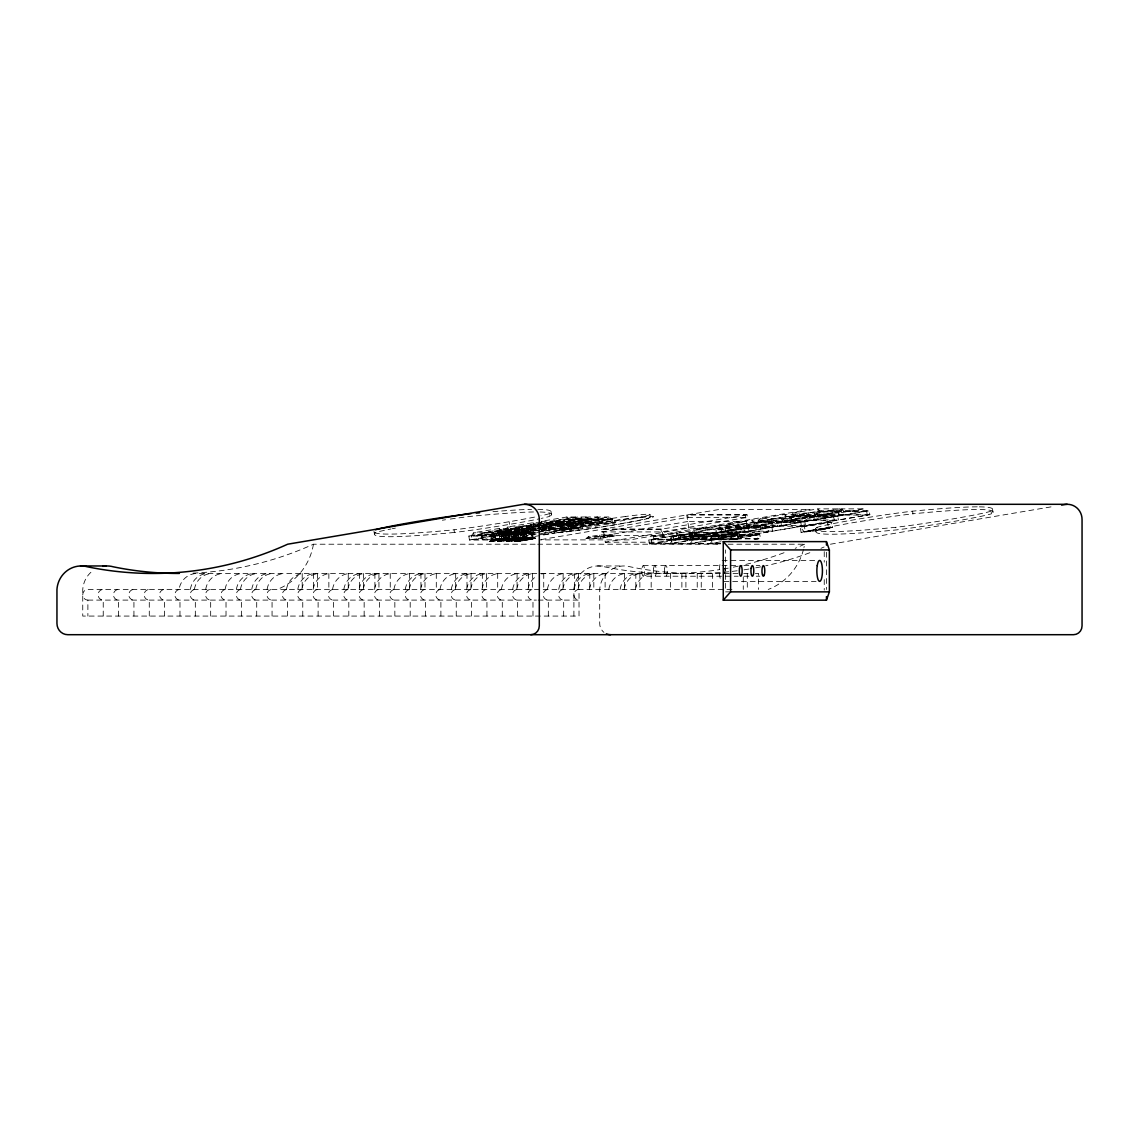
<?xml version="1.0" encoding="UTF-8"?>
<svg xmlns="http://www.w3.org/2000/svg" width="1139" height="1139" viewBox="0 0 1139 1139"><rect width="100%" height="100%" fill="white"/><g stroke="black" fill="none" stroke-linecap="round" stroke-linejoin="round"><path stroke-width="0.75" stroke-dasharray="5 3.75" d="M497.23 540.726L497.529 539.245L507.681 537.295L509.916 538.291L506.641 537.636L505.73 532.041C500.206 533.735 483.79 531.415 492.746 541.167M505.702 540.726L506.001 539.245C509.916 537.038 524.638 538.633 515.867 537.252L500.932 539.516L497.715 541.552L500.932 539.516M511.553 541.11L514.187 540.726L513.661 533.992C507.069 530.931 504.805 541.893 511.027 541.039M522.958 539.245L517.989 539.858L515.07 541.609L517.106 539.729L522.801 538.576L531.998 537.295L533.949 538.291C540.171 536.796 523.356 538.548 522.958 539.245L522.673 540.726L520.039 541.11M507.681 537.295L497.359 538.576L497.017 539.886L494.397 540.342M513.404 538.676L505.502 539.886L505.844 538.576M514.315 538.576L509.418 539.516L506.2 541.552L508.378 539.858L523.598 537.636L526.901 538.405L522.203 537.437L514.315 538.576L513.988 539.886L519.327 539.032L517.704 532.668L507.538 534.604M522.459 539.886L522.801 538.576M493.557 535.743L503.495 535.743L504.549 532.767L530.247 528.425L533.251 530.703L533.864 534.647L504.121 539.672L494.184 539.672L493.557 535.743L495.736 532.767L521.434 528.425L530.247 528.425L530.66 531.045L521.847 531.045L521.434 528.425L523.314 530.703L524.396 537.437L527.229 538.234L523.513 537.295L522.687 532.041L517.704 532.668M536.17 529.293L515.611 532.767L514.557 535.743L515.184 539.672L505.246 539.672L504.634 535.743L506.798 532.767L536.028 528.425M540.797 533.664L568.802 528.923L578.74 528.923L578.114 524.979L575.11 522.701L549.411 527.044L548.357 530.019L548.984 533.963L540.698 533.963M715.605 536.683L714.979 532.739L716.032 529.763L740.848 525.577L743.852 527.855L744.465 531.799L721.571 531.799L720.944 527.855L719.079 525.577L694.263 529.763L692.085 532.739L692.697 536.683L715.605 536.683L864.045 511.482L863.633 508.862L841.863 508.862L817.047 513.063L814.869 516.024L815.481 519.968L838.389 519.968L867.249 515.084L866.637 511.14L863.633 508.862L838.817 513.063L817.047 513.063L817.46 515.682L839.229 515.682L838.817 513.063L837.763 516.024L838.389 519.968M747.896 527.172L748.949 524.196L773.765 519.996L776.77 522.288L777.382 526.218L754.488 526.218L753.876 522.288L751.996 519.996L727.18 524.196L725.002 527.172L725.614 531.116L748.522 531.116L747.896 527.172L725.002 527.172L753.876 522.288L776.77 522.288M772.541 531.116L771.929 527.172L772.968 524.196L797.784 519.996L800.788 522.288L801.415 526.218L772.541 531.116L749.647 531.116L749.035 527.172L751.213 524.196L776.029 519.996L797.784 519.996L798.197 522.63L776.442 522.63L751.626 526.83L751.213 524.196L772.968 524.196L773.381 526.83L751.626 526.83M739.624 536.683L739.012 532.739L740.051 529.763L740.464 532.397L718.709 532.397L718.282 529.763L740.051 529.763L764.867 525.577L767.871 527.855L768.498 531.799L739.624 536.683L716.73 536.683L716.118 532.739L718.282 529.763L743.098 525.577L781.439 525.535L780.813 521.605L781.867 518.629L806.683 514.429L809.687 516.707L810.299 520.651L787.405 520.651L786.793 516.707L784.913 514.429L760.097 518.629L757.919 521.605L758.546 525.535M805.472 525.535L804.846 521.605L805.899 518.629L830.715 514.429L833.72 516.707L834.332 520.651L805.472 525.535L782.564 525.535L781.952 521.605L784.13 518.629L808.946 514.429L830.715 514.429L831.128 517.063L809.359 517.063L784.543 521.249L784.13 518.629L805.899 518.629L806.312 521.249L784.543 521.249M813.73 516.024L814.784 513.063L839.6 508.862L842.604 511.14L843.23 515.084L820.322 515.084L819.71 511.14L817.83 508.862L793.015 513.063L790.836 516.024L791.463 519.968L814.357 519.968L813.73 516.024L790.836 516.024L819.71 511.14L842.604 511.14M825.163 528.952L829.491 527.912L831.812 522.16L800.261 527.129L801.087 532.383L813.972 530.845M494.767 541.068L495.55 539.516L494.725 534.262L490.582 534.604M506.001 539.245L500.875 541.381M511.724 541.068L512.507 539.516M494.582 540.327L495.408 538.918L497.359 538.576M503.054 540.327L503.879 538.918L507.111 538.405M512.365 538.918L511.539 540.327L509.204 540.754M520.85 538.918L520.025 540.327L517.69 540.754M599.769 538.476L600.922 536.853L612.355 534.917L614.96 535.914L599.769 538.476L586.044 538.476L588.251 536.853L599.683 534.917L612.355 534.917L612.568 536.227L601.121 538.163L588.45 538.163L588.251 536.853L600.922 536.853L601.121 538.163M536.255 533.963L527.983 533.963L527.357 530.019L529.535 527.044L539.815 525.307M561.171 524.296L563.349 521.335L589.048 516.978L597.847 516.978L600.851 519.27L601.463 523.2L571.721 528.24L561.783 528.24L561.171 524.296L571.095 524.296L600.851 519.27L590.913 519.27L560.032 524.296L550.094 524.296L550.721 528.24L560.659 528.24L560.032 524.296L561.086 521.335L586.784 516.978L589.788 519.27L590.401 523.2L580.477 523.2L579.851 519.27L577.971 516.978L552.273 521.335L550.094 524.296L579.851 519.27L589.788 519.27M694.149 532.71L694.562 535.344L671.697 539.203L653.943 539.203L653.53 536.583L671.284 536.583L694.149 532.71L697.153 534.988L697.78 538.932L670.857 543.488L651.964 543.488L651.351 539.544L653.53 536.583L676.395 532.71L714.979 532.739M717.798 538.932L690.889 543.488L671.996 543.488L671.369 539.544L673.548 536.583L696.413 532.71L698.292 534.988L698.905 538.932L717.798 538.932L717.186 534.988L714.181 532.71L691.316 536.583L673.548 536.583L673.961 539.203L691.729 539.203L714.594 535.344L714.181 532.71M721.001 541.78L710.907 543.488L692.014 543.488L691.401 539.544L693.58 536.583L716.445 532.71L718.31 534.988L718.937 538.932L737.83 538.932L737.204 534.988L734.199 532.71L711.334 536.583L693.58 536.583L693.993 539.203L711.747 539.203L734.612 535.344L734.199 532.71M720.631 543.488L712.046 543.488L711.419 539.544L713.598 536.583L736.463 532.71L738.343 534.988L738.955 538.932L757.848 538.932L757.236 534.988L754.232 532.71L716.118 532.739M518.074 541.324L519.299 539.729L518.345 533.992L532.297 532.041L533.337 538.605L529.336 539.544M495.408 538.918L490.596 541.11M500.975 540.726L502.214 539.245M510.699 539.245L509.446 540.726L506.528 541.381M517.932 540.726L519.17 539.245M493.728 539.245L489.243 541.552L491.009 541.495L492.546 539.858L497.529 539.245M492.461 539.516L489.571 541.381M517.903 539.516L514.686 541.552L517.989 539.858L517.078 534.262L518.345 533.992M489.955 541.552L492.546 539.858L491.635 534.262M500.149 539.729L498.07 541.495L500.192 539.9L504.036 539.516M506.869 541.324L509.418 539.516L508.592 534.262M517.106 539.729L515.027 541.495M491.664 539.729L489.585 541.495L505.104 539.445M561.983 529.179C566.254 526.745 578.37 528.069 567.692 529.834C553.782 531.173 567.92 527.998 572.319 527.528M562.196 530.489L572.518 528.838M515.341 532.041L499.067 534.604L515.341 532.041L516.366 538.605L514.045 539.231M511.055 539.886L508.321 540.242L506.855 532.041L494.725 534.262M491.621 541.167L493.942 540.555M501.943 539.886L500.747 532.668L497.672 533.479L498.64 532.981L500.092 541.167L501.146 540.826M517.078 534.262L516.024 534.604L532.297 532.041M513.661 533.992C519.327 534.134 528.553 527.727 523.798 538.961M522.132 533.992L525.221 533.166L524.253 533.664M508.578 541.167L512.578 540.242L511.112 530.703L508.108 528.425L499.309 528.425L473.61 532.767L471.432 535.743L472.044 539.672L481.982 539.672L600.524 519.612L609.322 519.612L608.909 516.978L600.111 516.978L574.412 521.335L572.234 524.296L572.846 528.24L582.784 528.24L582.171 524.296L583.211 521.335L608.909 516.978L611.914 519.27L612.54 523.2L602.602 523.2L572.846 528.24M516.622 529.678L516.209 527.044L507.41 527.044L507.823 529.678L516.622 529.678L542.321 525.321L541.908 522.701L533.109 522.701L507.41 527.044L505.232 530.019L505.858 533.963L535.601 528.923L545.538 528.923L544.912 524.979L541.908 522.701L516.209 527.044L515.17 530.019L517.063 541.167L518.103 540.826M524.652 537.295L523.598 537.636L522.773 532.383M531.173 532.041L532.084 537.636L535.358 538.291L531.998 537.295M811.167 531.23L805.259 531.728L803.607 521.221L826.829 517.562L828.48 528.069L826.985 528.553M826.829 517.562L803.607 521.221M801.087 532.383L820.792 528.61M820.251 529.891L832.637 527.414L831.812 522.16L800.261 527.129L804.248 531.885L806.754 531.23M507.595 533.223L506.812 533.436L515.084 532.184M516.081 533.223L515.284 533.436L523.57 532.184M506.841 538.961L507.894 538.605L505.445 538.747M535.387 538.405L532.454 539.06L530.802 537.921L529.863 532.184M508.919 538.676L503.894 539.544M499.067 541.11L502.427 540.555M517.391 538.676L515.497 539.06L513.846 537.921L512.892 532.184M522.53 539.231L525.876 538.676M516.038 541.11L521.05 540.242L519.683 532.383M805.871 531.344L808.576 530.845M492.247 540.754L497.572 539.886L496.533 533.323M507.268 539.032L504.933 539.459L503.694 538.234L502.712 532.383M500.719 540.754L504.093 540.242L503.054 533.664M515.753 539.032L510.429 539.886L509.233 532.668M524.225 539.032L518.9 539.886L517.875 533.323M532.71 539.032L530.375 539.459L529.137 538.234L528.154 532.383M807.85 530.916L810.954 530.39M825.889 528.866L816.99 530.39L821.105 529.891M502.883 540.342L506.043 539.886L505.018 533.323M513.589 539.445L510.97 539.886L510.215 538.576M511.368 540.342L516.636 539.544M514.102 540.754L522.061 539.445M519.84 540.342L523.015 539.886L521.975 533.323M516.138 541.552L530.546 539.445M810.441 530.432L813.744 529.891M541.21 521.335L550.023 521.335L575.722 516.978L576.135 519.612L550.436 523.954L541.623 523.954L541.21 521.335L566.909 516.978L575.722 516.978L578.726 519.27L579.338 523.2L569.4 523.2L539.658 528.24L549.596 528.24M468.841 536.085L570.24 518.914L614.505 518.914L615.131 522.858L513.717 540.014L469.453 540.014L468.841 536.085L513.105 536.085L513.717 540.014M482.822 535.387L508.521 531.045L508.108 528.425L482.409 532.767L473.61 532.767L474.023 535.387L482.822 535.387L482.409 532.767L481.37 535.743L481.982 539.672M536.17 526.46L515.17 530.019L505.232 530.019L534.988 524.979L539.957 524.979M537.921 526.161L555.234 522.701L564.047 522.701L567.051 524.979L567.663 528.923L541.424 533.365M541.765 526.474L564.047 522.701L564.46 525.321L555.647 525.321L555.234 522.701L557.113 524.979L557.74 528.923L567.663 528.923M519.583 531.045L510.785 531.045L510.372 528.425L512.251 530.703L512.863 534.647L522.801 534.647L522.175 530.703L519.17 528.425L493.472 532.767L484.673 532.767L485.086 535.387L493.885 535.387L519.583 531.045L519.17 528.425L510.372 528.425L484.673 532.767L482.495 535.743L483.121 539.672L493.045 539.672L614.505 518.914M527.699 529.678L527.286 527.044L526.232 530.019L526.859 533.963L516.921 533.963L516.294 530.019L518.473 527.044L527.286 527.044L552.985 522.701L553.397 525.321L544.584 525.321L544.171 522.701L546.051 524.979L546.663 528.923L556.601 528.923L555.989 524.979L552.985 522.701L544.171 522.701L518.473 527.044L518.886 529.678L527.699 529.678L539.687 527.642M541.395 527.357L553.397 525.321M561.499 523.954L561.086 521.335L552.273 521.335L552.686 523.954L561.499 523.954L587.197 519.612L586.784 516.978L577.971 516.978L578.384 519.612L587.197 519.612M469.453 540.014L589.461 519.612L598.26 519.612L597.847 516.978L572.148 521.335L563.349 521.335L563.762 523.954L572.561 523.954L572.148 521.335L571.095 524.296L571.721 528.24M472.044 539.672L501.801 534.647L511.738 534.647M503.495 535.743L533.251 530.703L523.314 530.703L492.432 535.743L482.495 535.743L512.251 530.703L522.175 530.703M540.185 529.72L568.176 524.979L578.114 524.979L548.357 530.019L538.434 530.019M494.184 539.672L523.926 534.647L533.864 534.647M527.983 533.963L557.74 528.923M561.783 528.24L591.54 523.2L601.463 523.2M505.246 539.672L535.003 534.647L534.376 530.703L532.511 528.425L532.924 531.045L536.441 531.045M541.082 539.601L719.606 509.389L810.071 509.389L629.782 539.886L539.331 539.886M747.013 514.728L660.919 529.293L601.549 529.293L601.962 531.927L688.07 517.362L747.426 517.362L747.013 514.728L687.657 514.728L688.07 517.362M586.044 538.476L601.25 535.914L614.96 535.914M601.962 531.927L661.332 531.927L747.426 517.362M688.782 528.083L686.717 514.956L745.347 514.956L747.412 528.083L663.923 542.207L661.859 529.08L603.214 529.08L605.293 542.207L688.782 528.083L765.28 528.197L764.867 525.577M720.773 543.83L649.372 543.83L648.76 539.886L679.727 534.647L759.827 534.647L760.439 538.59L754.488 539.502M689.494 533.08L821.162 510.799L869.228 510.799L869.84 514.743L738.172 537.024L690.106 537.024L689.494 533.08L737.545 533.08L738.172 537.024M653.943 539.203L676.808 535.344L694.562 535.344M692.085 532.739L720.944 527.855L743.852 527.855M673.961 539.203L696.826 535.344L714.594 535.344M716.445 532.397L716.032 529.763L694.263 529.763L694.676 532.397L716.445 532.397L741.261 528.197L740.848 525.577L719.079 525.577L719.492 528.197M749.362 526.83L748.949 524.196L727.18 524.196L727.593 526.83L749.362 526.83L774.178 522.63L773.765 519.996L751.996 519.996L752.409 522.63L774.178 522.63M782.279 521.249L781.867 518.629L760.097 518.629L760.51 521.249L782.279 521.249L807.095 517.063L806.683 514.429L784.913 514.429L785.326 517.063L807.095 517.063M815.197 515.682L814.784 513.063L793.015 513.063L793.427 515.682L815.197 515.682L840.013 511.482L839.6 508.862L817.83 508.862L818.243 511.482L840.013 511.482M649.372 543.83L680.339 538.59L760.439 538.59M690.106 537.024L843.728 511.14L866.637 511.14M718.709 532.397L743.511 528.197L743.098 525.577L744.977 527.855L745.604 531.799L768.498 531.799M817.46 515.682L842.276 511.482L864.045 511.482M693.993 539.203L716.858 535.344L734.612 535.344M671.996 543.488L698.905 538.932M716.73 536.683L869.228 510.799M714.011 539.203L736.876 535.344L754.644 535.344L754.232 532.71L731.366 536.583L713.598 536.583L714.011 539.203L731.779 539.203L754.644 535.344M692.014 543.488L718.937 538.932M728.86 539.886L759.827 534.647M734.47 539.502L737.83 538.932M712.046 543.488L720.46 542.064M735.595 539.502L738.955 538.932M830.402 544.214L1051.069 506.869M496.931 539.886L499.665 539.544M497.131 540.754L502.584 539.886M505.403 539.886L510.856 539.032L510.058 537.921M522.374 539.886L525.107 539.544M522.573 540.754L528.026 539.886M813.474 529.891L816.748 529.407M499.651 539.445L502.37 539.032M505.616 540.754L508.35 540.342M519.242 539.06L516.608 539.459L516.423 538.234M527.813 539.032L525.093 539.445L524.908 538.234M817.033 530.56L809.117 531.714M501.772 539.231L504.919 538.676M503.068 541.11L506.214 540.555M518.743 539.231L521.876 538.676M514.686 540.555L509.361 541.381M527.215 539.231L530.361 538.676M819.753 528.952L832.637 527.414M495.764 540.826L492.646 541.324L493.856 539.729L492.902 533.992M515.597 538.405L513.233 538.719L512.023 537.636L511.197 532.383M512.223 538.961L516.366 538.605M504.235 540.826L500.092 541.167M520.708 538.961L524.068 538.405M529.194 538.961L532.554 538.405M517.832 541.381L520.21 541.068L520.993 539.516L520.167 534.262M822.572 528.553L825.704 528.112M508.806 538.234L505.246 537.437L504.42 532.184M517.291 538.234L513.717 537.437M491.009 541.495L494.055 541.039M522.402 538.747L525.762 538.234M499.181 541.552L501.117 541.324L502.327 539.729L501.388 533.992M534.248 538.234L530.689 537.437M530.888 538.747L533.337 538.605M507.667 541.552L509.603 541.324L510.813 539.729L509.873 533.992M824.992 528.254L829.491 527.912M808.035 531.671L804.248 531.885M505.73 532.041L506.855 532.041M522.687 532.041L523.812 532.041M518.359 538.178L515.027 537.295M498.099 541.609L501.018 539.858L500.106 534.262M518.188 541.167L517.063 541.167M826.857 528.069L828.48 528.069M869.84 514.743L821.789 514.743L821.162 510.799M867.249 515.084L844.355 515.084L843.728 511.14L841.863 508.862L842.276 511.482M814.869 516.024L837.763 516.024M809.687 516.707L786.793 516.707L757.919 521.605L780.813 521.605M809.359 517.063L808.946 514.429L810.811 516.707L833.72 516.707M576.135 519.612L567.322 519.612L566.909 516.978L568.788 519.27L569.4 523.2M834.332 520.651L811.438 520.651L810.811 516.707M781.952 521.605L804.846 521.605M776.442 522.63L776.029 519.996L777.894 522.288L800.788 522.288M615.131 522.858L570.867 522.858L570.24 518.914M555.989 524.979L546.051 524.979L516.294 530.019L526.232 530.019L557.113 524.979L567.051 524.979L537.295 530.019L527.357 530.019M542.321 525.321L533.522 525.321L533.109 522.701L534.988 524.979L535.601 528.923M801.415 526.218L778.521 526.218L777.894 522.288M536.583 527.044L529.535 527.044L529.948 529.678L536.996 529.678M549.411 527.044L540.612 527.044L566.311 522.701L575.11 522.701L575.522 525.321L566.724 525.321L566.311 522.701L568.176 524.979L568.802 528.923M749.035 527.172L771.929 527.172M744.977 527.855L767.871 527.855M541.025 529.678L549.824 529.678L548.97 524.296L550.023 521.335L550.436 523.954M539.345 530.703L534.376 530.703L504.634 535.743L514.557 535.743L544.314 530.703L544.926 534.647L538.306 534.647M540.997 530.703L544.314 530.703L541.31 528.425L541.723 531.045M508.521 531.045L499.722 531.045L499.309 528.425L501.174 530.703L501.801 534.647M504.549 532.767L495.736 532.767L496.148 535.387L504.961 535.387M515.611 532.767L506.798 532.767L507.225 535.387L516.024 535.387M505.858 533.963L515.782 533.963M676.808 535.344L676.395 532.71L678.26 534.988L697.153 534.988M717.186 534.988L698.292 534.988L670.245 539.544L651.351 539.544M737.204 534.988L718.31 534.988L690.262 539.544L671.369 539.544M757.236 534.988L738.343 534.988L710.295 539.544L691.401 539.544M612.568 536.227L599.897 536.227L599.683 534.917L601.25 535.914M697.78 538.932L678.887 538.932L678.26 534.988M711.419 539.544L730.313 539.544L731.366 536.583L731.779 539.203M648.76 539.886L721.898 539.886M605.293 542.207L663.923 542.207M193.032 573.131A349.032 336.503 90 0 0 313.453 544.214L535.899 544.214M537.679 544.214L720.959 544.214M728.077 544.214L804.604 544.214A58.929 56.822 90 0 1 803.949 547.574M722.154 560.402L816.094 560.402M643.25 565.57L738.186 565.57M743.867 565.57L749.191 565.57M756.282 565.57L759.827 565.57M597.462 565.969L623.275 565.969M738.001 573.487L196.89 573.487A18.708 18.039 -90 0 0 179.051 589.447M743.795 573.487L748.081 573.487M755.385 573.487L758.617 573.487L758.617 589.447M643.25 576.22A5.325 1.41 90 0 0 644.46 568.233A5.325 1.41 90 0 0 642.026 568.233A5.325 1.41 90 0 0 643.25 576.22L738.186 576.22M743.867 576.22L749.191 576.22M756.282 576.22L759.827 576.22M723.92 581.388L816.094 581.388M731.95 589.447L87.888 589.447A5.325 5.126 90 0 0 82.748 594.772A5.325 5.126 90 0 0 87.888 600.096L87.888 616.071M730.597 591.867L725.472 591.867L725.472 549.909M87.888 600.096L536.398 600.096M538.106 600.096L579.025 600.096A5.325 5.126 -90 0 1 573.899 594.772A5.325 5.126 -90 0 1 579.025 589.447L579.025 616.071L82.748 616.071L82.748 589.447A25.272 24.36 -90 0 1 92.928 570.625M526.887 538.291L524.353 537.252M524.851 538.605L522.203 537.437M509.916 538.291L507.382 537.252M516.85 539.858L516.28 534.476M499.893 539.858L499.323 534.476M491.407 539.858L490.838 534.476M535.045 538.462L532.867 537.437L531.998 531.998M506.556 537.295L510.272 538.234L507.424 537.437L506.556 531.998M523.983 539.06L522.317 537.921L521.377 532.184M507.012 539.06L505.36 537.921L504.534 532.668M528.98 537.636L530.19 538.719M520.509 537.636L521.705 538.719M503.538 537.636L504.748 538.719M520.651 538.234L521.89 539.459M512.166 538.234L513.404 539.459M527.015 537.921L527.727 539.06M501.573 537.921L502.285 539.06M527.172 538.576L527.927 539.886M518.701 538.576L519.441 539.886M501.729 538.576L502.484 539.886M525.307 540.327L524.082 532.981M516.593 538.918L516.821 540.327M499.637 538.918L499.864 540.327M992.61 509.617L993.023 512.251M979.341 506.855A419.665 17.939 -8.9 0 1 991.058 511.169L991.471 513.789A59.128 2.534 -8.9 0 1 895.966 529.948A419.665 17.939 -8.9 0 1 817.475 529.948L817.062 527.329A59.128 2.534 -8.9 0 1 912.567 511.169A419.665 17.939 -8.9 0 1 977.39 506.841M912.567 511.169L912.98 513.789A419.665 17.939 -8.9 0 1 991.471 513.789M817.062 527.329A419.665 17.939 -8.9 0 0 895.553 527.329L895.966 529.948M815.51 528.88L815.923 531.5M736.463 532.71L736.876 535.344M716.445 532.71L716.858 535.344M711.747 539.203L711.334 536.583L710.295 539.544L710.907 543.488M696.413 532.71L696.826 535.344M691.729 539.203L691.316 536.583L690.262 539.544L690.889 543.488M679.727 534.647L680.339 538.59M671.697 539.203L671.284 536.583L670.245 539.544L670.857 543.488M660.919 529.293L661.332 531.927M649.956 514.458L650.369 517.078M602.602 523.2L601.976 519.27L600.111 516.978L600.524 519.612M591.54 523.2L590.913 519.27L589.048 516.978L589.461 519.612M551.077 512.109L551.49 514.728M553.896 529.578L554.309 532.198M537.807 509.332A419.665 17.939 -8.9 0 1 549.525 513.646L549.938 516.28A59.128 2.534 -8.9 0 1 541.324 518.402M526.19 532.668L527.385 539.886M515.042 531.998L515.91 537.437L518.088 538.462L515.113 537.636L514.202 532.041M513.49 533.323L514.529 539.886M509.176 521.733L509.589 524.353M508.677 534.604L509.503 539.858L506.584 541.609L508.677 539.9L507.795 534.476M494.582 533.664L495.607 540.242M493.885 535.387L493.472 532.767L492.432 535.743L493.045 539.672M374.574 532.568A419.665 17.939 -8.9 0 0 454.02 529.806L454.433 532.44A59.128 2.534 -8.9 0 0 539.843 518.715M373.976 531.358L374.389 533.977M507.937 538.234L508.122 539.459M499.466 538.234L499.651 539.459M826.444 552.258L826.444 589.518M824.237 551.66L824.237 562.153M824.237 579.637L824.237 590.116M747.298 573.487L747.298 589.447M743.269 577.032L743.269 589.447M712.573 573.487L712.573 589.447M701.254 573.487L701.254 589.447M697.225 573.487L697.225 589.447M685.906 573.487L685.906 589.447M681.877 573.487L681.877 589.447M670.558 573.487L670.558 589.447M651.181 573.487L651.181 589.447M639.862 573.487L639.862 589.447M635.833 573.487L635.833 589.447M624.514 573.487L624.514 589.447M605.122 573.487L605.122 589.447M593.818 573.487L593.818 589.447M589.774 573.487L589.774 589.447M578.47 573.487L578.47 589.447M574.426 573.487L574.426 589.447M573.899 616.071L573.899 589.447A25.272 24.36 -90 0 1 604.553 566.838A349.032 336.503 90 0 0 719.763 569.585M563.677 616.071L563.677 600.096A5.325 5.126 -90 0 1 558.551 594.772A5.325 5.126 -90 0 1 563.677 589.447M563.122 573.487L563.122 589.447M548.329 616.071L548.329 600.096A5.325 5.126 -90 0 1 543.203 594.772A5.325 5.126 -90 0 1 548.329 589.447M543.73 573.487L543.73 589.447M532.981 616.071L532.981 600.096A5.325 5.126 -90 0 1 527.855 594.772A5.325 5.126 -90 0 1 532.981 589.447M532.426 573.487L532.426 589.447M528.382 573.487L528.382 589.447M517.633 616.071L517.633 600.096A5.325 5.126 90 0 1 512.507 594.772A5.325 5.126 90 0 1 517.633 589.447M517.078 573.487L517.078 589.447M502.285 616.071L502.285 600.096A5.325 5.126 -90 0 1 497.159 594.772A5.325 5.126 -90 0 1 502.285 589.447M497.686 573.487L497.686 589.447M486.937 616.071L486.937 600.096A5.325 5.126 -90 0 1 481.811 594.772A5.325 5.126 -90 0 1 486.937 589.447M486.381 573.487L486.381 589.447M482.338 573.487L482.338 589.447M471.589 616.071L471.589 600.096A5.325 5.126 -90 0 1 466.463 594.772A5.325 5.126 -90 0 1 471.589 589.447M471.033 573.487L471.033 589.447M466.99 573.487L466.99 589.447M456.241 616.071L456.241 600.096A5.325 5.126 -90 0 1 451.115 594.772A5.325 5.126 -90 0 1 456.241 589.447M455.685 573.487L455.685 589.447M440.893 616.071L440.893 600.096A5.325 5.126 90 0 1 435.767 594.772A5.325 5.126 90 0 1 440.893 589.447M436.294 573.487L436.294 589.447M425.545 616.071L425.545 600.096A5.325 5.126 -90 0 1 420.419 594.772A5.325 5.126 -90 0 1 425.545 589.447M424.989 573.487L424.989 589.447M420.946 573.487L420.946 589.447M410.197 616.071L410.197 600.096A5.325 5.126 -90 0 1 405.071 594.772A5.325 5.126 -90 0 1 410.197 589.447M409.641 573.487L409.641 589.447M394.849 616.071L394.849 600.096A5.325 5.126 90 0 1 389.723 594.772A5.325 5.126 90 0 1 394.849 589.447M390.25 573.487L390.25 589.447M379.501 616.071L379.501 600.096A5.325 5.126 -90 0 1 374.375 594.772A5.325 5.126 -90 0 1 379.501 589.447M378.945 573.487L378.945 589.447M374.902 573.487L374.902 589.447M364.153 616.071L364.153 600.096A5.325 5.126 -90 0 1 359.027 594.772A5.325 5.126 -90 0 1 364.153 589.447M363.597 573.487L363.597 589.447M359.554 573.487L359.554 589.447M348.805 616.071L348.805 600.096A5.325 5.126 -90 0 1 343.679 594.772A5.325 5.126 -90 0 1 348.805 589.447M348.249 573.487L348.249 589.447M333.456 616.071L333.456 600.096A5.325 5.126 -90 0 1 328.331 594.772A5.325 5.126 -90 0 1 333.456 589.447M328.858 573.487L328.858 589.447M318.108 616.071L318.108 600.096A5.325 5.126 -90 0 1 312.983 594.772A5.325 5.126 -90 0 1 318.108 589.447M317.553 573.487L317.553 589.447M313.51 573.487L313.51 589.447M302.76 616.071L302.76 600.096A5.325 5.126 -90 0 1 297.635 594.772A5.325 5.126 -90 0 1 302.76 589.447M302.205 573.487L302.205 589.447M287.412 616.071L287.412 600.096A5.325 5.126 -90 0 1 282.287 594.772A5.325 5.126 -90 0 1 287.412 589.447M272.064 616.071L272.064 600.096A5.325 5.126 -90 0 1 266.939 594.772A5.325 5.126 -90 0 1 272.064 589.447M256.716 616.071L256.716 600.096A5.325 5.126 -90 0 1 251.591 594.772A5.325 5.126 -90 0 1 256.716 589.447M241.368 616.071L241.368 600.096A5.325 5.126 -90 0 1 236.243 594.772A5.325 5.126 -90 0 1 241.368 589.447M226.02 616.071L226.02 600.096A5.325 5.126 -90 0 1 220.895 594.772A5.325 5.126 -90 0 1 226.02 589.447M210.672 616.071L210.672 600.096A5.325 5.126 -90 0 1 205.533 594.772A5.325 5.126 -90 0 1 210.672 589.447M195.324 616.071L195.324 600.096A5.325 5.126 -90 0 1 190.185 594.772A5.325 5.126 -90 0 1 195.324 589.447M179.976 616.071L179.976 600.096A5.325 5.126 90 0 1 174.837 594.772A5.325 5.126 90 0 1 179.976 589.447M164.628 616.071L164.628 600.096A5.325 5.126 -90 0 1 159.488 594.772A5.325 5.126 -90 0 1 164.628 589.447M149.28 616.071L149.28 600.096A5.325 5.126 90 0 1 144.14 594.772A5.325 5.126 90 0 1 149.28 589.447M133.932 616.071L133.932 600.096A5.325 5.126 -90 0 1 128.792 594.772A5.325 5.126 -90 0 1 133.932 589.447M118.584 616.071L118.584 600.096A5.325 5.126 90 0 1 113.444 594.772A5.325 5.126 90 0 1 118.584 589.447M103.236 616.071L103.236 600.096A5.325 5.126 -90 0 1 98.096 594.772A5.325 5.126 -90 0 1 103.236 589.447M803.55 549.226A58.929 56.822 90 0 1 768.227 589.447M313.453 544.214A58.929 56.822 -90 0 1 277.09 589.447M804.604 544.214A349.032 336.503 90 0 1 795.179 548.315M784.045 552.714A349.032 336.503 90 0 1 739.866 565.798M738.2 566.154A349.032 336.503 90 0 1 729.843 567.848M728.163 568.162A349.032 336.503 90 0 1 723.123 569.044M528.026 589.447A18.708 18.039 90 0 1 535.771 576.676M541.623 574.013A18.708 18.039 90 0 1 545.866 573.487M470.663 589.447A18.708 18.039 -90 0 1 488.503 573.487M439.967 589.447A18.708 18.039 -90 0 1 457.807 573.487M501.359 589.447A18.708 18.039 -90 0 1 519.199 573.487M481.982 589.447A18.708 18.039 90 0 1 499.822 573.487M455.315 589.447A18.708 18.039 90 0 1 473.155 573.487M516.707 589.447A18.708 18.039 -90 0 1 534.547 573.487M589.418 589.447A18.708 18.039 90 0 1 607.258 573.487M562.766 589.447A18.708 18.039 90 0 1 580.591 573.487M547.403 589.447A18.708 18.039 90 0 1 565.243 573.487M578.114 589.447A18.708 18.039 -90 0 1 595.939 573.487M286.487 589.447A18.708 18.039 -90 0 1 304.327 573.487M347.879 589.447A18.708 18.039 -90 0 1 365.719 573.487M313.14 589.447A18.708 18.039 90 0 1 330.979 573.487M332.531 589.447A18.708 18.039 90 0 1 350.371 573.487M301.835 589.447A18.708 18.039 90 0 1 319.675 573.487M374.532 589.447A18.708 18.039 -90 0 1 392.371 573.487M363.227 589.447A18.708 18.039 -90 0 1 381.067 573.487M393.923 589.447A18.708 18.039 90 0 1 411.763 573.487M240.443 589.447A18.708 18.039 90 0 1 258.282 573.487M255.791 589.447A18.708 18.039 90 0 1 273.631 573.487M267.096 589.447A18.708 18.039 -90 0 1 284.935 573.487M225.095 589.447A18.708 18.039 90 0 1 242.934 573.487M194.399 589.447A18.708 18.039 90 0 1 212.238 573.487M205.703 589.447A18.708 18.039 90 0 1 223.543 573.487M824.138 546.976A349.032 336.503 -90 0 1 820.977 548.315M809.843 552.714A349.032 336.503 -90 0 1 765.664 565.798M760.667 566.866A349.032 336.503 -90 0 1 755.641 567.848M748.921 569.044A349.032 336.503 -90 0 1 743.881 569.842M737.132 570.781A349.032 336.503 -90 0 1 732.05 571.394M728.661 571.764A349.032 336.503 -90 0 1 721.884 572.39M720.175 572.518A349.032 336.503 -90 0 1 630.365 566.838A25.272 24.36 90 0 0 599.698 589.447L599.698 623.446A11.248 10.835 -90 0 0 603.941 632.373M549.525 513.646A59.128 2.534 -8.9 0 1 540.911 515.782M534.504 517.106A59.128 2.534 -8.9 0 1 454.02 529.806M492.959 511.667A419.665 17.939 -8.9 0 1 531.586 509.361M454.433 532.44A419.665 17.939 -8.9 0 1 375.927 532.44M379.486 531.472A59.128 2.534 -8.9 0 1 390.948 528.98M392.371 528.695A59.128 2.534 -8.9 0 1 395.375 528.112M442.359 520.21A59.128 2.534 -8.9 0 1 445.563 519.74M450.318 519.057A59.128 2.534 -8.9 0 1 471.432 516.28A419.665 17.939 -8.9 0 1 533.493 511.966M540.028 511.995A419.665 17.939 -8.9 0 1 549.938 516.28M991.058 511.169A59.128 2.534 -8.9 0 1 895.553 527.329M817.475 529.948A59.128 2.534 -8.9 0 1 912.98 513.789M624.158 589.447A18.708 18.039 90 0 1 641.997 573.487M635.462 589.447A18.708 18.039 -90 0 1 653.302 573.487M620.114 589.447A18.708 18.039 -90 0 1 637.954 573.487M608.81 589.447A18.708 18.039 90 0 1 626.649 573.487M574.07 589.447A18.708 18.039 -90 0 1 591.91 573.487M558.722 589.447A18.708 18.039 90 0 1 576.562 573.487M512.678 589.447A18.708 18.039 90 0 1 530.518 573.487M466.634 589.447A18.708 18.039 90 0 1 484.474 573.487M451.286 589.447A18.708 18.039 90 0 1 469.126 573.487M420.59 589.447A18.708 18.039 90 0 1 438.415 573.487M409.271 589.447A18.708 18.039 90 0 1 427.111 573.487M405.242 589.447A18.708 18.039 90 0 1 423.067 573.487M359.184 589.447A18.708 18.039 -90 0 1 377.023 573.487M343.836 589.447A18.708 18.039 90 0 1 361.675 573.487M297.792 589.447A18.708 18.039 -90 0 1 315.631 573.487M251.747 589.447A18.708 18.039 -90 0 1 269.587 573.487M236.399 589.447A18.708 18.039 90 0 1 254.239 573.487M190.355 589.447A18.708 18.039 -90 0 1 208.195 573.487M724.845 568.176A10.493 2.791 -90 0 1 724.845 573.615M720.175 578.313A10.493 2.791 -90 0 1 720.175 563.478M501.174 530.703L471.432 535.743L481.37 535.743L511.112 530.703L501.174 530.703M568.788 519.27L539.032 524.296L548.97 524.296L578.726 519.27L568.788 519.27M601.976 519.27L572.234 524.296L582.171 524.296L611.914 519.27L601.976 519.27M687.742 521.52L604.254 535.643L662.884 535.643L746.387 521.52L687.742 521.52M625.51 516.48L613.878 518.103A48.621 2.079 -8.9 0 0 554.707 529.806A48.621 2.079 -8.9 0 0 629.881 519.341A48.621 2.079 -8.9 0 0 625.51 516.48M583.211 521.335L574.412 521.335L574.825 523.954L583.624 523.954L583.211 521.335M566.268 531.913A52.18 2.235 -8.9 0 0 652.263 517.362A52.18 2.235 -8.9 0 0 588.479 524.638A52.18 2.235 -8.9 0 0 566.268 531.913M568.717 531.415A48.621 2.079 -8.9 0 0 648.86 517.861A48.621 2.079 -8.9 0 0 589.418 524.638A48.621 2.079 -8.9 0 0 568.717 531.415M653.644 568.233A5.325 1.41 90 0 0 654.868 576.22A5.325 1.41 90 0 0 656.092 568.233A5.325 1.41 90 0 0 653.644 568.233M664.649 568.233A5.325 1.41 90 0 0 665.874 576.22A5.325 1.41 90 0 0 667.098 568.233A5.325 1.41 90 0 0 664.649 568.233"/><path stroke-width="1.5" d="M826.444 600.168L829.377 591.867L829.377 549.909L826.444 541.623L723.265 541.623L723.265 600.168L826.444 600.168L826.444 596.622M723.265 600.168L730.597 591.867L730.597 549.909L723.265 541.623M1061.591 505.09L1065.093 504.506A15.149 14.608 -90 0 1 1082.05 519.455L1082.05 625.881A8.813 8.5 -90 0 1 1073.55 634.694L67.785 634.694A11.248 10.835 -90 0 1 56.95 623.446L56.95 589.447A25.272 24.36 -90 0 1 87.618 566.838A349.032 336.503 -90 0 0 287.654 544.214L522.331 504.506A15.149 14.608 -90 0 1 539.302 519.455L539.302 625.881A8.813 8.5 -90 0 1 530.802 634.694M524.438 504.306L1067.186 504.306M730.597 549.909L829.377 549.909M80.513 565.969L106.326 565.969M730.597 591.867L829.377 591.867M826.444 541.623L826.444 545.168M102.766 566.354A25.272 24.36 -90 0 1 113.416 566.838A349.032 336.503 90 0 0 179.421 573.444M610.547 634.694A11.248 10.835 -90 0 1 606.389 633.839M375.514 529.806A59.128 2.534 -8.9 0 1 471.019 513.646M476.23 513.148A419.665 17.939 -8.9 0 1 479.619 512.835M739.51 568.233A5.325 1.41 90 0 0 740.734 576.22A5.325 1.41 90 0 0 741.959 568.233A5.325 1.41 90 0 0 739.51 568.233M751.142 568.233A5.325 1.41 90 0 0 752.366 576.22A5.325 1.41 90 0 0 753.591 568.233A5.325 1.41 90 0 0 751.142 568.233M764.369 574.654A5.325 1.41 -90 0 0 763.742 565.756A5.325 1.41 -90 0 0 762.005 572.276A5.325 1.41 -90 0 0 764.369 574.654M817.233 565.642A10.493 2.791 90 0 0 819.639 581.388A10.493 2.791 90 0 0 822.059 565.642A10.493 2.791 90 0 0 817.233 565.642"/></g></svg>
